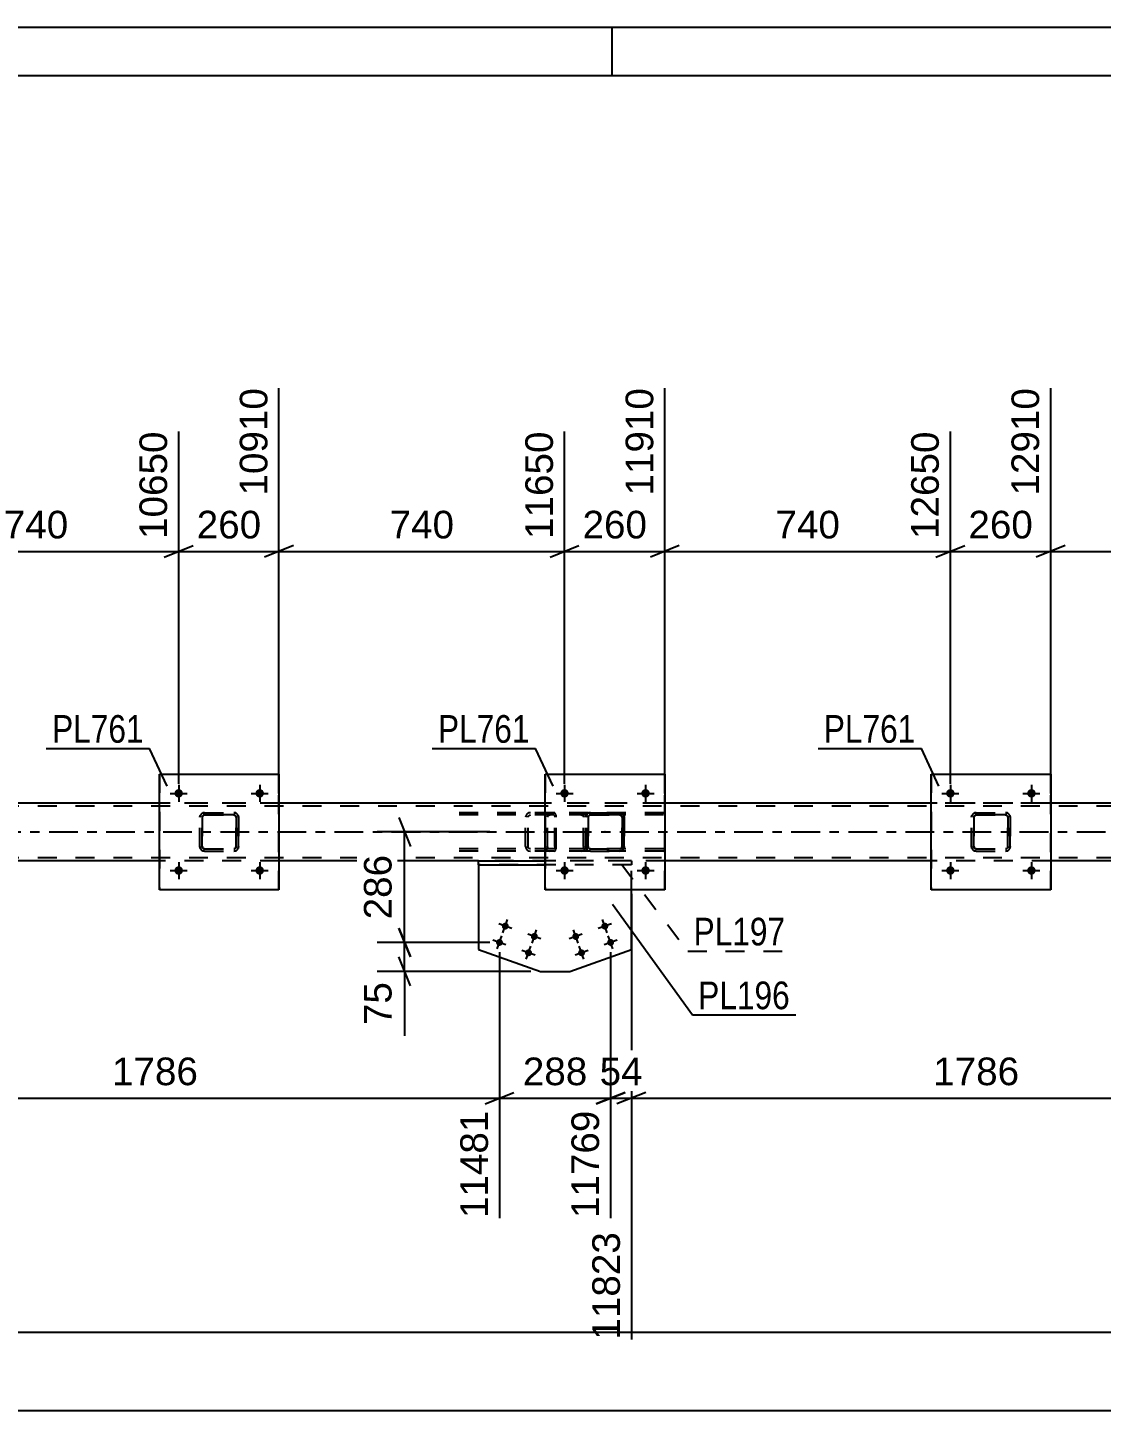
# Model space of a CAD drawing. Header units: millimetres. Extents: x 0 to 1189, y 0 to 841.
# Drawn here: x 498.4 to 609.7, y 697.7 to 841 of the extents above; entities that cross this region are included whole.
import ezdxf

# ---------------------------------------------------------------- set-up
doc = ezdxf.new("R2010")
doc.units = ezdxf.units.MM
doc.linetypes.add('DXK_LINE_DOT2', pattern=[3.9198, 1.9599, -1.9599])
doc.linetypes.add('DXK_LINE_DOT3', pattern=[5.9187, 2.979, -0.9799, 0.9799, -0.9799])
doc.styles.add('Arial', font='ARIAL.TTF', dxfattribs={"height": 0.2})
doc.styles.add('Arial Narrow', font='ARIALN.TTF', dxfattribs={"height": 0.2})

# ---------------------------------------------------------------- blocks, each defined once
blk = doc.blocks.new('Unknown-203773696-1113')
at = {"color": 5, "linetype": 'Continuous'}
for p, q in [((1189, 841), (0, 841)), ((559, 836), (559, 841)), ((1184, 836), (5, 836))]:
    blk.add_line(p, q, dxfattribs=at)
blk = doc.blocks.new('Part-203773696-3676 - 3606')
at = {"color": 2, "linetype": 'Continuous'}
for p, q in [((545.16, 754.22), (545.16, 754.62)), ((545.16, 754.62), (552.07, 754.62)), ((545.16, 754.22), (552.07, 754.22))]:
    blk.add_line(p, q, dxfattribs=at)
at = {"color": 7, "linetype": 'DXK_LINE_DOT2'}
for p, q in [((561.01, 754.62), (552.07, 754.62)), ((561.01, 754.22), (552.07, 754.22)), ((561.01, 754.62), (561.01, 754.22))]:
    blk.add_line(p, q, dxfattribs=at)
blk = doc.blocks.new('Part-203773696-3681 - 3606')
at = {"color": 2, "linetype": 'Continuous'}
for p, q in [((545.16, 754.22), (545.16, 745.45)), ((561.01, 745.45), (561.01, 751.62)), ((545.16, 745.45), (551.57, 743.17)), ((554.61, 743.17), (561.01, 745.45)), ((551.57, 743.17), (554.61, 743.17))]:
    blk.add_line(p, q, dxfattribs=at)
at = {"color": 7, "linetype": 'DXK_LINE_DOT2'}
for p, q in [((561.01, 754.22), (545.16, 754.22)), ((561.01, 751.62), (561.01, 754.22))]:
    blk.add_line(p, q, dxfattribs=at)
blk = doc.blocks.new('Bolt-203773696-3670 - 3606')
at = {"linetype": 'Continuous'}
for points in [[(554.89, 746.67, -1), (555.57, 746.91, -1)], [(557.91, 747.74, -1), (558.59, 747.98, -1)], [(555.5, 744.97, -1), (556.17, 745.22, -1)], [(558.51, 746.04, -1), (559.19, 746.29, -1)]]:
    blk.add_hatch(color=1, dxfattribs=at).paths.add_polyline_path(points)
at = {"color": 1, "linetype": 'Continuous'}
for p, q in [((558.49, 747.18), (558.01, 748.54)), ((555.91, 747.03), (554.55, 746.55)), ((555.47, 746.11), (554.99, 747.47)), ((558.93, 748.1), (557.57, 747.62)), ((559.09, 745.49), (558.61, 746.84)), ((556.08, 744.42), (555.59, 745.77)), ((559.53, 746.41), (558.17, 745.92)), ((556.51, 745.34), (555.16, 744.85))]:
    blk.add_line(p, q, dxfattribs=at)
blk = doc.blocks.new('Bolt-203773696-3671 - 3606')
at = {"linetype": 'Continuous'}
for points in [[(547.59, 747.98, -1), (548.27, 747.74, -1)], [(550.6, 746.91, -1), (551.28, 746.67, -1)], [(546.99, 746.29, -1), (547.66, 746.04, -1)], [(550, 745.22, -1), (550.68, 744.97, -1)]]:
    blk.add_hatch(color=1, dxfattribs=at).paths.add_polyline_path(points)
at = {"color": 1, "linetype": 'Continuous'}
for p, q in [((547.69, 747.18), (548.17, 748.54)), ((547.08, 745.49), (547.57, 746.84)), ((548.61, 747.62), (547.25, 748.1)), ((551.62, 746.55), (550.26, 747.03)), ((550.7, 746.11), (551.18, 747.47)), ((548, 745.92), (546.65, 746.41)), ((550.1, 744.42), (550.58, 745.77)), ((551.02, 744.85), (549.66, 745.34))]:
    blk.add_line(p, q, dxfattribs=at)
blk = doc.blocks.new('Part-203773696-3896 - 3606')
at = {"color": 7, "linetype": 'DXK_LINE_DOT2'}
for p, q in [((556.27, 759.14), (556.3, 759.33)), ((556.31, 759.33), (556.27, 759.14)), ((556.27, 756.1), (556.27, 759.14)), ((556.27, 759.14), (556.27, 759.14)), ((556.27, 756.1), (556.27, 759.14)), ((556.51, 759.14), (556.53, 759.24)), ((556.53, 759.24), (556.51, 759.14)), ((556.51, 756.1), (556.51, 759.14)), ((556.51, 759.14), (556.51, 759.14)), ((556.51, 759.14), (556.51, 756.1)), ((556.53, 759.24), (556.58, 759.31)), ((556.58, 759.31), (556.53, 759.24)), ((556.56, 759.59), (556.75, 759.62)), ((556.75, 759.62), (556.57, 759.59)), ((556.58, 759.31), (556.66, 759.37)), ((556.66, 759.37), (556.58, 759.31)), ((556.66, 759.37), (556.75, 759.38)), ((556.75, 759.38), (556.66, 759.37)), ((556.75, 759.62), (559.79, 759.62)), ((556.75, 759.62), (556.75, 759.62)), ((556.75, 759.62), (559.79, 759.62)), ((556.75, 759.38), (559.79, 759.38)), ((556.75, 759.38), (556.75, 759.38)), ((559.79, 759.38), (556.75, 759.38)), ((559.79, 759.62), (559.79, 759.62)), ((559.79, 759.62), (559.97, 759.59)), ((559.98, 759.59), (559.79, 759.62)), ((559.79, 759.38), (559.79, 759.38)), ((559.79, 759.38), (559.88, 759.37)), ((559.88, 759.37), (559.79, 759.38)), ((559.88, 759.37), (559.88, 759.37)), ((559.88, 759.37), (559.96, 759.31)), ((559.96, 759.31), (559.88, 759.37)), ((559.96, 759.31), (560.01, 759.24)), ((560.01, 759.24), (559.96, 759.31)), ((560.01, 759.24), (560.03, 759.14)), ((560.03, 759.14), (560.01, 759.24)), ((560.03, 756.1), (560.03, 759.14)), ((560.03, 759.14), (560.03, 759.14)), ((560.03, 759.14), (560.03, 756.1)), ((560.23, 759.33), (560.27, 759.14)), ((560.27, 759.14), (560.24, 759.33)), ((560.27, 756.1), (560.27, 759.14)), ((560.27, 759.14), (560.27, 759.14)), ((560.27, 759.14), (560.27, 756.1)), ((556.27, 756.1), (556.27, 756.1)), ((556.3, 755.92), (556.27, 756.1)), ((556.27, 756.1), (556.31, 755.92)), ((556.51, 756.1), (556.51, 756.1)), ((556.53, 756.01), (556.51, 756.1)), ((556.51, 756.1), (556.53, 756.01)), ((556.58, 755.93), (556.53, 756.01)), ((556.53, 756.01), (556.58, 755.93)), ((556.56, 755.66), (556.57, 755.66)), ((556.75, 755.62), (556.56, 755.66)), ((556.57, 755.66), (556.75, 755.62)), ((556.66, 755.88), (556.58, 755.93)), ((556.58, 755.93), (556.66, 755.88)), ((556.75, 755.86), (556.66, 755.88)), ((556.66, 755.88), (556.75, 755.86)), ((556.75, 755.86), (559.79, 755.86)), ((556.75, 755.86), (556.75, 755.86)), ((556.75, 755.86), (559.79, 755.86)), ((556.75, 755.62), (559.79, 755.62)), ((556.75, 755.62), (556.75, 755.62)), ((556.75, 755.62), (559.79, 755.62)), ((559.88, 755.88), (559.79, 755.86)), ((559.79, 755.86), (559.88, 755.88)), ((559.79, 755.86), (559.79, 755.86)), ((559.97, 755.66), (559.79, 755.62)), ((559.79, 755.62), (559.98, 755.66)), ((559.79, 755.62), (559.79, 755.62)), ((559.96, 755.93), (559.88, 755.88)), ((559.88, 755.88), (559.96, 755.93)), ((560.01, 756.01), (559.96, 755.93)), ((559.96, 755.93), (560.01, 756.01)), ((560.03, 756.1), (560.01, 756.01)), ((560.01, 756.01), (560.03, 756.1)), ((560.03, 756.1), (560.03, 756.1)), ((560.27, 756.1), (560.23, 755.92)), ((560.24, 755.92), (560.27, 756.1)), ((560.27, 756.1), (560.27, 756.1))]:
    blk.add_line(p, q, dxfattribs=at)
at = {"color": 7, "linetype": 'DXK_LINE_DOT3'}
blk.add_line((558.28, 757.62), (558.26, 757.63), dxfattribs=at)
at = {"color": 7, "linetype": 'DXK_LINE_DOT2'}
for centre, start, end in [((556.75, 759.14), 112.5, 157.5), ((556.75, 759.14), 112.5, 157.5), ((559.79, 759.14), 22.5, 67.5), ((559.79, 759.14), 22.5, 67.5), ((556.75, 756.1), 202.5, 247.5), ((556.75, 756.1), 202.5, 247.5), ((559.79, 756.1), 292.5, 337.5), ((559.79, 756.1), 292.5, 337.5)]:
    blk.add_arc(centre, 0.48, start, end, dxfattribs=at)
blk = doc.blocks.new('Part-203773696-3751 - 3606')
at = {"color": 7, "linetype": 'DXK_LINE_DOT2'}
for p, q in [((764.05, 760.3), (104.08, 760.3)), ((764.05, 760.62), (112.08, 760.62)), ((524.47, 760.62), (512.07, 760.62)), ((564.47, 760.62), (552.07, 760.62)), ((604.47, 760.62), (592.07, 760.62)), ((764.05, 754.94), (104.08, 754.94)), ((524.47, 754.62), (512.07, 754.62)), ((564.47, 754.62), (545.16, 754.62)), ((604.47, 754.62), (592.07, 754.62))]:
    blk.add_line(p, q, dxfattribs=at)
at = {"color": 2, "linetype": 'Continuous'}
for p, q in [((512.07, 760.62), (484.47, 760.62)), ((552.07, 760.62), (524.47, 760.62)), ((592.07, 760.62), (564.47, 760.62)), ((632.07, 760.62), (604.47, 760.62)), ((512.07, 754.62), (484.47, 754.62)), ((545.16, 754.62), (524.47, 754.62)), ((592.07, 754.62), (564.47, 754.62)), ((630.29, 754.62), (604.47, 754.62))]:
    blk.add_line(p, q, dxfattribs=at)
at = {"color": 7, "linetype": 'DXK_LINE_DOT3'}
blk.add_line((104.08, 757.62), (764.05, 757.62), dxfattribs=at)
blk = doc.blocks.new('Bolt-203773696-3770 - 3606')
at = {"linetype": 'Continuous'}
for points in [[(513.63, 753.62), (513.64, 753.72), (513.67, 753.8), (513.72, 753.88), (513.78, 753.95), (513.85, 754.01), (513.94, 754.04), (514.03, 754.06), (514.12, 754.06), (514.21, 754.04), (514.29, 754.01), (514.37, 753.95), (514.43, 753.88), (514.47, 753.8), (514.5, 753.72), (514.51, 753.62), (514.5, 753.53), (514.47, 753.45), (514.43, 753.37), (514.37, 753.3), (514.29, 753.24), (514.21, 753.21), (514.12, 753.19), (514.03, 753.19), (513.94, 753.21), (513.85, 753.24), (513.78, 753.3), (513.72, 753.37), (513.67, 753.45), (513.64, 753.53)], [(522.03, 753.62), (522.04, 753.72), (522.07, 753.8), (522.12, 753.88), (522.18, 753.95), (522.25, 754.01), (522.34, 754.04), (522.43, 754.06), (522.52, 754.06), (522.61, 754.04), (522.69, 754.01), (522.77, 753.95), (522.83, 753.88), (522.87, 753.8), (522.9, 753.72), (522.91, 753.62), (522.9, 753.53), (522.87, 753.45), (522.83, 753.37), (522.77, 753.3), (522.69, 753.24), (522.61, 753.21), (522.52, 753.19), (522.43, 753.19), (522.34, 753.21), (522.25, 753.24), (522.18, 753.3), (522.12, 753.37), (522.07, 753.45), (522.04, 753.53)]]:
    blk.add_hatch(color=1, dxfattribs=at).paths.add_polyline_path(points)
at = {"color": 1, "linetype": 'Continuous'}
for p, q in [((514.07, 754.5), (514.07, 752.74)), ((522.47, 754.5), (522.47, 752.74)), ((513.19, 753.62), (514.95, 753.62)), ((521.59, 753.62), (523.35, 753.62))]:
    blk.add_line(p, q, dxfattribs=at)
blk = doc.blocks.new('Bolt-203773696-3788 - 3606')
at = {"linetype": 'Continuous'}
for points in [[(593.63, 761.62), (593.64, 761.72), (593.67, 761.8), (593.72, 761.88), (593.78, 761.95), (593.85, 762.01), (593.94, 762.04), (594.03, 762.06), (594.12, 762.06), (594.21, 762.04), (594.29, 762.01), (594.37, 761.95), (594.43, 761.88), (594.47, 761.8), (594.5, 761.72), (594.51, 761.62), (594.5, 761.53), (594.47, 761.45), (594.43, 761.37), (594.37, 761.3), (594.29, 761.24), (594.21, 761.21), (594.12, 761.19), (594.03, 761.19), (593.94, 761.21), (593.85, 761.24), (593.78, 761.3), (593.72, 761.37), (593.67, 761.45), (593.64, 761.53)], [(602.03, 761.62), (602.04, 761.72), (602.07, 761.8), (602.12, 761.88), (602.18, 761.95), (602.25, 762.01), (602.34, 762.04), (602.43, 762.06), (602.52, 762.06), (602.61, 762.04), (602.69, 762.01), (602.77, 761.95), (602.83, 761.88), (602.87, 761.8), (602.9, 761.72), (602.91, 761.62), (602.9, 761.53), (602.87, 761.45), (602.83, 761.37), (602.77, 761.3), (602.69, 761.24), (602.61, 761.21), (602.52, 761.19), (602.43, 761.19), (602.34, 761.21), (602.25, 761.24), (602.18, 761.3), (602.12, 761.37), (602.07, 761.45), (602.04, 761.53)]]:
    blk.add_hatch(color=1, dxfattribs=at).paths.add_polyline_path(points)
at = {"color": 1, "linetype": 'Continuous'}
for p, q in [((593.19, 761.62), (594.95, 761.62)), ((594.07, 762.5), (594.07, 760.74)), ((601.59, 761.62), (603.35, 761.62)), ((602.47, 762.5), (602.47, 760.74))]:
    blk.add_line(p, q, dxfattribs=at)
blk = doc.blocks.new('Bolt-203773696-3789 - 3606')
at = {"linetype": 'Continuous'}
for points in [[(593.63, 753.62), (593.64, 753.72), (593.67, 753.8), (593.72, 753.88), (593.78, 753.95), (593.85, 754.01), (593.94, 754.04), (594.03, 754.06), (594.12, 754.06), (594.21, 754.04), (594.29, 754.01), (594.37, 753.95), (594.43, 753.88), (594.47, 753.8), (594.5, 753.72), (594.51, 753.62), (594.5, 753.53), (594.47, 753.45), (594.43, 753.37), (594.37, 753.3), (594.29, 753.24), (594.21, 753.21), (594.12, 753.19), (594.03, 753.19), (593.94, 753.21), (593.85, 753.24), (593.78, 753.3), (593.72, 753.37), (593.67, 753.45), (593.64, 753.53)], [(602.03, 753.62), (602.04, 753.72), (602.07, 753.8), (602.12, 753.88), (602.18, 753.95), (602.25, 754.01), (602.34, 754.04), (602.43, 754.06), (602.52, 754.06), (602.61, 754.04), (602.69, 754.01), (602.77, 753.95), (602.83, 753.88), (602.87, 753.8), (602.9, 753.72), (602.91, 753.62), (602.9, 753.53), (602.87, 753.45), (602.83, 753.37), (602.77, 753.3), (602.69, 753.24), (602.61, 753.21), (602.52, 753.19), (602.43, 753.19), (602.34, 753.21), (602.25, 753.24), (602.18, 753.3), (602.12, 753.37), (602.07, 753.45), (602.04, 753.53)]]:
    blk.add_hatch(color=1, dxfattribs=at).paths.add_polyline_path(points)
at = {"color": 1, "linetype": 'Continuous'}
for p, q in [((594.07, 754.5), (594.07, 752.74)), ((602.47, 754.5), (602.47, 752.74)), ((593.19, 753.62), (594.95, 753.62)), ((601.59, 753.62), (603.35, 753.62))]:
    blk.add_line(p, q, dxfattribs=at)
blk = doc.blocks.new('Bolt-203773696-3790 - 3606')
at = {"linetype": 'Continuous'}
for points in [[(553.63, 761.62), (553.64, 761.72), (553.67, 761.8), (553.72, 761.88), (553.78, 761.95), (553.85, 762.01), (553.94, 762.04), (554.03, 762.06), (554.12, 762.06), (554.21, 762.04), (554.29, 762.01), (554.37, 761.95), (554.43, 761.88), (554.47, 761.8), (554.5, 761.72), (554.51, 761.62), (554.5, 761.53), (554.47, 761.45), (554.43, 761.37), (554.37, 761.3), (554.29, 761.24), (554.21, 761.21), (554.12, 761.19), (554.03, 761.19), (553.94, 761.21), (553.85, 761.24), (553.78, 761.3), (553.72, 761.37), (553.67, 761.45), (553.64, 761.53)], [(562.03, 761.62), (562.04, 761.72), (562.07, 761.8), (562.12, 761.88), (562.18, 761.95), (562.25, 762.01), (562.34, 762.04), (562.43, 762.06), (562.52, 762.06), (562.61, 762.04), (562.69, 762.01), (562.77, 761.95), (562.83, 761.88), (562.87, 761.8), (562.9, 761.72), (562.91, 761.62), (562.9, 761.53), (562.87, 761.45), (562.83, 761.37), (562.77, 761.3), (562.69, 761.24), (562.61, 761.21), (562.52, 761.19), (562.43, 761.19), (562.34, 761.21), (562.25, 761.24), (562.18, 761.3), (562.12, 761.37), (562.07, 761.45), (562.04, 761.53)]]:
    blk.add_hatch(color=1, dxfattribs=at).paths.add_polyline_path(points)
at = {"color": 1, "linetype": 'Continuous'}
for p, q in [((553.19, 761.62), (554.95, 761.62)), ((554.07, 762.5), (554.07, 760.74)), ((561.59, 761.62), (563.35, 761.62)), ((562.47, 762.5), (562.47, 760.74))]:
    blk.add_line(p, q, dxfattribs=at)
blk = doc.blocks.new('Bolt-203773696-3791 - 3606')
at = {"linetype": 'Continuous'}
for points in [[(553.63, 753.62), (553.64, 753.72), (553.67, 753.8), (553.72, 753.88), (553.78, 753.95), (553.85, 754.01), (553.94, 754.04), (554.03, 754.06), (554.12, 754.06), (554.21, 754.04), (554.29, 754.01), (554.37, 753.95), (554.43, 753.88), (554.47, 753.8), (554.5, 753.72), (554.51, 753.62), (554.5, 753.53), (554.47, 753.45), (554.43, 753.37), (554.37, 753.3), (554.29, 753.24), (554.21, 753.21), (554.12, 753.19), (554.03, 753.19), (553.94, 753.21), (553.85, 753.24), (553.78, 753.3), (553.72, 753.37), (553.67, 753.45), (553.64, 753.53)], [(562.03, 753.62), (562.04, 753.72), (562.07, 753.8), (562.12, 753.88), (562.18, 753.95), (562.25, 754.01), (562.34, 754.04), (562.43, 754.06), (562.52, 754.06), (562.61, 754.04), (562.69, 754.01), (562.77, 753.95), (562.83, 753.88), (562.87, 753.8), (562.9, 753.72), (562.91, 753.62), (562.9, 753.53), (562.87, 753.45), (562.83, 753.37), (562.77, 753.3), (562.69, 753.24), (562.61, 753.21), (562.52, 753.19), (562.43, 753.19), (562.34, 753.21), (562.25, 753.24), (562.18, 753.3), (562.12, 753.37), (562.07, 753.45), (562.04, 753.53)]]:
    blk.add_hatch(color=1, dxfattribs=at).paths.add_polyline_path(points)
at = {"color": 1, "linetype": 'Continuous'}
for p, q in [((554.07, 754.5), (554.07, 752.74)), ((562.47, 754.5), (562.47, 752.74)), ((553.19, 753.62), (554.95, 753.62)), ((561.59, 753.62), (563.35, 753.62))]:
    blk.add_line(p, q, dxfattribs=at)
blk = doc.blocks.new('Bolt-203773696-3792 - 3606')
at = {"linetype": 'Continuous'}
for points in [[(513.63, 761.62), (513.64, 761.72), (513.67, 761.8), (513.72, 761.88), (513.78, 761.95), (513.85, 762.01), (513.94, 762.04), (514.03, 762.06), (514.12, 762.06), (514.21, 762.04), (514.29, 762.01), (514.37, 761.95), (514.43, 761.88), (514.47, 761.8), (514.5, 761.72), (514.51, 761.62), (514.5, 761.53), (514.47, 761.45), (514.43, 761.37), (514.37, 761.3), (514.29, 761.24), (514.21, 761.21), (514.12, 761.19), (514.03, 761.19), (513.94, 761.21), (513.85, 761.24), (513.78, 761.3), (513.72, 761.37), (513.67, 761.45), (513.64, 761.53)], [(522.03, 761.62), (522.04, 761.72), (522.07, 761.8), (522.12, 761.88), (522.18, 761.95), (522.25, 762.01), (522.34, 762.04), (522.43, 762.06), (522.52, 762.06), (522.61, 762.04), (522.69, 762.01), (522.77, 761.95), (522.83, 761.88), (522.87, 761.8), (522.9, 761.72), (522.91, 761.62), (522.9, 761.53), (522.87, 761.45), (522.83, 761.37), (522.77, 761.3), (522.69, 761.24), (522.61, 761.21), (522.52, 761.19), (522.43, 761.19), (522.34, 761.21), (522.25, 761.24), (522.18, 761.3), (522.12, 761.37), (522.07, 761.45), (522.04, 761.53)]]:
    blk.add_hatch(color=1, dxfattribs=at).paths.add_polyline_path(points)
at = {"color": 1, "linetype": 'Continuous'}
for p, q in [((513.19, 761.62), (514.95, 761.62)), ((514.07, 762.5), (514.07, 760.74)), ((521.59, 761.62), (523.35, 761.62)), ((522.47, 762.5), (522.47, 760.74))]:
    blk.add_line(p, q, dxfattribs=at)
blk = doc.blocks.new('Part-203773696-3799 - 3606')
at = {"color": 7, "linetype": 'DXK_LINE_DOT2'}
for p, q in [((552.09, 759.33), (552.05, 759.14)), ((552.05, 756.1), (552.05, 759.14)), ((552.31, 759.14), (552.33, 759.24)), ((552.31, 756.1), (552.31, 759.14)), ((552.33, 759.24), (552.38, 759.31)), ((552.56, 759.62), (552.37, 759.59)), ((552.38, 759.31), (552.46, 759.37)), ((552.46, 759.37), (552.56, 759.38)), ((564.34, 759.62), (552.56, 759.62)), ((564.34, 759.38), (552.56, 759.38)), ((555.99, 759.59), (555.8, 759.62)), ((555.8, 759.38), (555.89, 759.37)), ((555.89, 759.37), (555.98, 759.31)), ((555.98, 759.31), (556.03, 759.24)), ((556.03, 759.24), (556.05, 759.14)), ((556.05, 756.1), (556.05, 759.14)), ((556.31, 759.14), (556.27, 759.33)), ((556.31, 756.1), (556.31, 759.14)), ((552.05, 756.1), (552.09, 755.92)), ((552.33, 756.01), (552.31, 756.1)), ((552.38, 755.93), (552.33, 756.01)), ((552.37, 755.66), (552.56, 755.62)), ((552.46, 755.88), (552.38, 755.93)), ((552.56, 755.86), (552.46, 755.88)), ((564.34, 755.86), (552.56, 755.86)), ((564.34, 755.62), (552.56, 755.62)), ((555.89, 755.88), (555.8, 755.86)), ((555.8, 755.62), (555.99, 755.66)), ((555.98, 755.93), (555.89, 755.88)), ((556.03, 756.01), (555.98, 755.93)), ((556.05, 756.1), (556.03, 756.01)), ((556.27, 755.92), (556.31, 756.1))]:
    blk.add_line(p, q, dxfattribs=at)
for centre, start, end in [((552.54, 759.12), 110.7583, 155.68), ((555.82, 759.12), 24.32, 69.2417), ((552.54, 756.13), 204.32, 249.2417), ((555.82, 756.13), 290.7583, 335.68)]:
    blk.add_arc(centre, 0.496, start, end, dxfattribs=at)
blk = doc.blocks.new('Part-203773696-3809 - 3606')
at = {"color": 2, "linetype": 'Continuous'}
for p, q in [((552.07, 751.62), (552.07, 763.62)), ((552.07, 763.62), (552.07, 763.62)), ((552.07, 763.62), (564.47, 763.62)), ((564.47, 763.62), (564.47, 751.62)), ((552.07, 751.62), (552.07, 751.62)), ((564.47, 751.62), (552.07, 751.62))]:
    blk.add_line(p, q, dxfattribs=at)
at = {"color": 7, "linetype": 'DXK_LINE_DOT2'}
for p, q in [((552.07, 763.62), (552.07, 751.62)), ((552.07, 763.62), (552.07, 763.62)), ((564.47, 751.62), (564.47, 763.62)), ((552.07, 751.62), (552.07, 751.62))]:
    blk.add_line(p, q, dxfattribs=at)
blk = doc.blocks.new('Part-203773696-3810 - 3606')
at = {"color": 7, "linetype": 'DXK_LINE_DOT2'}
for p, q in [((596.27, 759.14), (596.3, 759.33)), ((596.31, 759.33), (596.27, 759.14)), ((596.27, 756.1), (596.27, 759.14)), ((596.27, 759.14), (596.27, 759.14)), ((596.27, 756.1), (596.27, 759.14)), ((596.51, 759.14), (596.53, 759.24)), ((596.53, 759.24), (596.51, 759.14)), ((596.51, 756.1), (596.51, 759.14)), ((596.51, 759.14), (596.51, 759.14)), ((596.51, 759.14), (596.51, 756.1)), ((596.53, 759.24), (596.58, 759.31)), ((596.58, 759.31), (596.53, 759.24)), ((596.56, 759.59), (596.75, 759.62)), ((596.75, 759.62), (596.57, 759.59)), ((596.58, 759.31), (596.66, 759.37)), ((596.66, 759.37), (596.58, 759.31)), ((596.66, 759.37), (596.75, 759.38)), ((596.75, 759.38), (596.66, 759.37)), ((596.75, 759.62), (599.79, 759.62)), ((596.75, 759.62), (596.75, 759.62)), ((596.75, 759.62), (599.79, 759.62)), ((596.75, 759.38), (599.79, 759.38)), ((596.75, 759.38), (596.75, 759.38)), ((599.79, 759.38), (596.75, 759.38)), ((599.79, 759.62), (599.79, 759.62)), ((599.79, 759.62), (599.97, 759.59)), ((599.98, 759.59), (599.79, 759.62)), ((599.79, 759.38), (599.79, 759.38)), ((599.79, 759.38), (599.88, 759.37)), ((599.88, 759.37), (599.79, 759.38)), ((599.88, 759.37), (599.88, 759.37)), ((599.88, 759.37), (599.96, 759.31)), ((599.96, 759.31), (599.88, 759.37)), ((599.96, 759.31), (600.01, 759.24)), ((600.01, 759.24), (599.96, 759.31)), ((600.01, 759.24), (600.03, 759.14)), ((600.03, 759.14), (600.01, 759.24)), ((600.03, 756.1), (600.03, 759.14)), ((600.03, 759.14), (600.03, 759.14)), ((600.03, 759.14), (600.03, 756.1)), ((600.23, 759.33), (600.27, 759.14)), ((600.27, 759.14), (600.24, 759.33)), ((600.27, 756.1), (600.27, 759.14)), ((600.27, 759.14), (600.27, 759.14)), ((600.27, 759.14), (600.27, 756.1)), ((596.27, 756.1), (596.27, 756.1)), ((596.3, 755.92), (596.27, 756.1)), ((596.27, 756.1), (596.31, 755.92)), ((596.51, 756.1), (596.51, 756.1)), ((596.53, 756.01), (596.51, 756.1)), ((596.51, 756.1), (596.53, 756.01)), ((596.58, 755.93), (596.53, 756.01)), ((596.53, 756.01), (596.58, 755.93)), ((596.56, 755.66), (596.57, 755.66)), ((596.75, 755.62), (596.56, 755.66)), ((596.57, 755.66), (596.75, 755.62)), ((596.66, 755.88), (596.58, 755.93)), ((596.58, 755.93), (596.66, 755.88)), ((596.75, 755.86), (596.66, 755.88)), ((596.66, 755.88), (596.75, 755.86)), ((596.75, 755.86), (599.79, 755.86)), ((596.75, 755.86), (596.75, 755.86)), ((596.75, 755.86), (599.79, 755.86)), ((596.75, 755.62), (599.79, 755.62)), ((596.75, 755.62), (596.75, 755.62)), ((596.75, 755.62), (599.79, 755.62)), ((599.88, 755.88), (599.79, 755.86)), ((599.79, 755.86), (599.88, 755.88)), ((599.79, 755.86), (599.79, 755.86)), ((599.97, 755.66), (599.79, 755.62)), ((599.79, 755.62), (599.98, 755.66)), ((599.79, 755.62), (599.79, 755.62)), ((599.96, 755.93), (599.88, 755.88)), ((599.88, 755.88), (599.96, 755.93)), ((600.01, 756.01), (599.96, 755.93)), ((599.96, 755.93), (600.01, 756.01)), ((600.03, 756.1), (600.01, 756.01)), ((600.01, 756.01), (600.03, 756.1)), ((600.03, 756.1), (600.03, 756.1)), ((600.27, 756.1), (600.23, 755.92)), ((600.24, 755.92), (600.27, 756.1)), ((600.27, 756.1), (600.27, 756.1))]:
    blk.add_line(p, q, dxfattribs=at)
at = {"color": 7, "linetype": 'DXK_LINE_DOT3'}
blk.add_line((598.28, 757.62), (598.26, 757.63), dxfattribs=at)
at = {"color": 7, "linetype": 'DXK_LINE_DOT2'}
for centre, start, end in [((596.75, 759.14), 112.5, 157.5), ((596.75, 759.14), 112.5, 157.5), ((599.79, 759.14), 22.5, 67.5), ((599.79, 759.14), 22.5, 67.5), ((596.75, 756.1), 202.5, 247.5), ((596.75, 756.1), 202.5, 247.5), ((599.79, 756.1), 292.5, 337.5), ((599.79, 756.1), 292.5, 337.5)]:
    blk.add_arc(centre, 0.48, start, end, dxfattribs=at)
blk = doc.blocks.new('Part-203773696-3815 - 3606')
at = {"color": 2, "linetype": 'Continuous'}
for p, q in [((592.07, 751.62), (592.07, 763.62)), ((592.07, 763.62), (592.07, 763.62)), ((592.07, 763.62), (604.47, 763.62)), ((604.47, 763.62), (604.47, 751.62)), ((592.07, 751.62), (592.07, 751.62)), ((604.47, 751.62), (592.07, 751.62))]:
    blk.add_line(p, q, dxfattribs=at)
at = {"color": 7, "linetype": 'DXK_LINE_DOT2'}
for p, q in [((592.07, 763.62), (592.07, 751.62)), ((592.07, 763.62), (592.07, 763.62)), ((604.47, 751.62), (604.47, 763.62)), ((592.07, 751.62), (592.07, 751.62))]:
    blk.add_line(p, q, dxfattribs=at)
blk = doc.blocks.new('Part-203773696-3890 - 3606')
at = {"color": 7, "linetype": 'DXK_LINE_DOT2'}
for p, q in [((516.27, 759.14), (516.3, 759.33)), ((516.31, 759.33), (516.27, 759.14)), ((516.27, 756.1), (516.27, 759.14)), ((516.27, 759.14), (516.27, 759.14)), ((516.27, 756.1), (516.27, 759.14)), ((516.51, 759.14), (516.53, 759.24)), ((516.53, 759.24), (516.51, 759.14)), ((516.51, 756.1), (516.51, 759.14)), ((516.51, 759.14), (516.51, 759.14)), ((516.51, 759.14), (516.51, 756.1)), ((516.53, 759.24), (516.58, 759.31)), ((516.58, 759.31), (516.53, 759.24)), ((516.56, 759.59), (516.75, 759.62)), ((516.75, 759.62), (516.57, 759.59)), ((516.58, 759.31), (516.66, 759.37)), ((516.66, 759.37), (516.58, 759.31)), ((516.66, 759.37), (516.75, 759.38)), ((516.75, 759.38), (516.66, 759.37)), ((516.75, 759.62), (519.79, 759.62)), ((516.75, 759.62), (516.75, 759.62)), ((516.75, 759.62), (519.79, 759.62)), ((516.75, 759.38), (519.79, 759.38)), ((516.75, 759.38), (516.75, 759.38)), ((519.79, 759.38), (516.75, 759.38)), ((519.79, 759.62), (519.79, 759.62)), ((519.79, 759.62), (519.97, 759.59)), ((519.98, 759.59), (519.79, 759.62)), ((519.79, 759.38), (519.79, 759.38)), ((519.79, 759.38), (519.88, 759.37)), ((519.88, 759.37), (519.79, 759.38)), ((519.88, 759.37), (519.88, 759.37)), ((519.88, 759.37), (519.96, 759.31)), ((519.96, 759.31), (519.88, 759.37)), ((519.96, 759.31), (520.01, 759.24)), ((520.01, 759.24), (519.96, 759.31)), ((520.01, 759.24), (520.03, 759.14)), ((520.03, 759.14), (520.01, 759.24)), ((520.03, 756.1), (520.03, 759.14)), ((520.03, 759.14), (520.03, 759.14)), ((520.03, 759.14), (520.03, 756.1)), ((520.23, 759.33), (520.27, 759.14)), ((520.27, 759.14), (520.24, 759.33)), ((520.27, 756.1), (520.27, 759.14)), ((520.27, 759.14), (520.27, 759.14)), ((520.27, 759.14), (520.27, 756.1)), ((516.27, 756.1), (516.27, 756.1)), ((516.3, 755.92), (516.27, 756.1)), ((516.27, 756.1), (516.31, 755.92)), ((516.51, 756.1), (516.51, 756.1)), ((516.53, 756.01), (516.51, 756.1)), ((516.51, 756.1), (516.53, 756.01)), ((516.58, 755.93), (516.53, 756.01)), ((516.53, 756.01), (516.58, 755.93)), ((516.56, 755.66), (516.57, 755.66)), ((516.75, 755.62), (516.56, 755.66)), ((516.57, 755.66), (516.75, 755.62)), ((516.66, 755.88), (516.58, 755.93)), ((516.58, 755.93), (516.66, 755.88)), ((516.75, 755.86), (516.66, 755.88)), ((516.66, 755.88), (516.75, 755.86)), ((516.75, 755.86), (519.79, 755.86)), ((516.75, 755.86), (516.75, 755.86)), ((516.75, 755.86), (519.79, 755.86)), ((516.75, 755.62), (519.79, 755.62)), ((516.75, 755.62), (516.75, 755.62)), ((516.75, 755.62), (519.79, 755.62)), ((519.88, 755.88), (519.79, 755.86)), ((519.79, 755.86), (519.88, 755.88)), ((519.79, 755.86), (519.79, 755.86)), ((519.97, 755.66), (519.79, 755.62)), ((519.79, 755.62), (519.98, 755.66)), ((519.79, 755.62), (519.79, 755.62)), ((519.96, 755.93), (519.88, 755.88)), ((519.88, 755.88), (519.96, 755.93)), ((520.01, 756.01), (519.96, 755.93)), ((519.96, 755.93), (520.01, 756.01)), ((520.03, 756.1), (520.01, 756.01)), ((520.01, 756.01), (520.03, 756.1)), ((520.03, 756.1), (520.03, 756.1)), ((520.27, 756.1), (520.23, 755.92)), ((520.24, 755.92), (520.27, 756.1)), ((520.27, 756.1), (520.27, 756.1))]:
    blk.add_line(p, q, dxfattribs=at)
at = {"color": 7, "linetype": 'DXK_LINE_DOT3'}
blk.add_line((518.28, 757.62), (518.26, 757.63), dxfattribs=at)
at = {"color": 7, "linetype": 'DXK_LINE_DOT2'}
for centre, start, end in [((516.75, 759.14), 112.5, 157.5), ((516.75, 759.14), 112.5, 157.5), ((519.79, 759.14), 22.5, 67.5), ((519.79, 759.14), 22.5, 67.5), ((516.75, 756.1), 202.5, 247.5), ((516.75, 756.1), 202.5, 247.5), ((519.79, 756.1), 292.5, 337.5), ((519.79, 756.1), 292.5, 337.5)]:
    blk.add_arc(centre, 0.48, start, end, dxfattribs=at)
blk = doc.blocks.new('Part-203773696-3895 - 3606')
at = {"color": 2, "linetype": 'Continuous'}
for p, q in [((512.07, 751.62), (512.07, 763.62)), ((512.07, 763.62), (512.07, 763.62)), ((512.07, 763.62), (524.47, 763.62)), ((524.47, 763.62), (524.47, 751.62)), ((512.07, 751.62), (512.07, 751.62)), ((524.47, 751.62), (512.07, 751.62))]:
    blk.add_line(p, q, dxfattribs=at)
at = {"color": 7, "linetype": 'DXK_LINE_DOT2'}
for p, q in [((512.07, 763.62), (512.07, 751.62)), ((512.07, 763.62), (512.07, 763.62)), ((524.47, 751.62), (524.47, 763.62)), ((512.07, 751.62), (512.07, 751.62))]:
    blk.add_line(p, q, dxfattribs=at)
blk = doc.blocks.new('Part-203773696-3977 - 3606')
at = {"color": 7, "linetype": 'DXK_LINE_DOT2'}
for p, q in [((552.95, 759.62), (543.1, 759.62)), ((552.95, 759.38), (543.1, 759.38)), ((550.08, 759.33), (550.04, 759.14)), ((550.04, 756.1), (550.04, 759.14)), ((550.29, 759.14), (550.31, 759.24)), ((550.29, 756.1), (550.29, 759.14)), ((550.31, 759.24), (550.36, 759.31)), ((550.54, 759.62), (550.35, 759.59)), ((550.36, 759.31), (550.45, 759.37)), ((550.45, 759.37), (550.54, 759.38)), ((552.05, 759.38), (552.05, 759.62)), ((553.05, 759.59), (552.95, 759.62)), ((552.95, 759.38), (553, 759.37)), ((553, 759.37), (553.04, 759.31)), ((553.04, 759.31), (553.07, 759.24)), ((553.14, 759.48), (553.05, 759.59)), ((553.07, 759.24), (553.08, 759.14)), ((553.08, 756.1), (553.08, 759.14)), ((553.2, 759.33), (553.14, 759.48)), ((553.22, 759.14), (553.2, 759.33)), ((553.22, 756.1), (553.22, 759.14)), ((552.95, 755.86), (543.1, 755.86)), ((552.95, 755.62), (543.1, 755.62)), ((550.04, 756.1), (550.08, 755.92)), ((550.31, 756.01), (550.29, 756.1)), ((550.36, 755.93), (550.31, 756.01)), ((550.35, 755.66), (550.54, 755.62)), ((550.45, 755.88), (550.36, 755.93)), ((550.54, 755.86), (550.45, 755.88)), ((552.05, 755.62), (552.05, 755.86)), ((553, 755.88), (552.95, 755.86)), ((552.95, 755.62), (553.05, 755.66)), ((553.04, 755.93), (553, 755.88)), ((553.07, 756.01), (553.04, 755.93)), ((553.05, 755.66), (553.14, 755.77)), ((553.08, 756.1), (553.07, 756.01)), ((553.14, 755.77), (553.2, 755.92)), ((553.2, 755.92), (553.22, 756.1))]:
    blk.add_line(p, q, dxfattribs=at)
for centre, start, end in [((550.53, 759.13), 111.1513, 156.1049), ((550.53, 756.12), 203.8951, 248.8487)]:
    blk.add_arc(centre, 0.492, start, end, dxfattribs=at)
blk = doc.blocks.new('StraightDimension-203773696-20610 - 3606')
at = {"color": 7, "linetype": 'Continuous'}
for p, q in [((524.47, 761.62), (524.47, 803.62)), ((514.07, 762.62), (514.07, 799.12)), ((512.57, 786.1), (515.57, 787.3)), ((525.97, 787.3), (522.97, 786.1)), ((514.07, 786.7), (524.47, 786.7))]:
    blk.add_line(p, q, dxfattribs=at)
at = {"color": 0}
blk.add_wipeout([(523.21, 787.45), (523.21, 791.65), (515.34, 791.65), (515.34, 787.45)], dxfattribs=at)
at = {"color": 3, "style": 'Arial'}
blk.add_text('260', height=2.865, dxfattribs=at).set_placement((515.94, 788.05))
at = {"color": 0, "linetype": 'Continuous'}
blk.add_wipeout([(523.87, 804.22), (519.67, 804.22), (519.67, 791.9), (523.87, 791.9)], dxfattribs=at)
at = {"color": 3, "linetype": 'Continuous', "style": 'Arial'}
blk.add_text('10910', height=2.865, rotation=90.0002, dxfattribs=at).set_placement((523.27, 792.5))
blk = doc.blocks.new('StraightDimension-203773696-4059 - 3606')
at = {"color": 7, "linetype": 'Continuous'}
for p, q in [((561.01, 751.19), (561.01, 705)), ((632.46, 745.16), (632.46, 717.6)), ((562.51, 730.62), (559.51, 729.42)), ((561.01, 730.02), (632.46, 730.02)), ((630.96, 729.42), (633.96, 730.62))]:
    blk.add_line(p, q, dxfattribs=at)
at = {"color": 0}
blk.add_wipeout([(601.78, 730.77), (601.78, 734.97), (591.69, 734.97), (591.69, 730.77)], dxfattribs=at)
at = {"color": 3, "style": 'Arial'}
blk.add_text('1786', height=2.865, dxfattribs=at).set_placement((592.29, 731.37))
at = {"color": 0, "linetype": 'Continuous'}
blk.add_wipeout([(631.86, 729.32), (627.66, 729.32), (627.66, 717), (631.86, 717)], dxfattribs=at)
at = {"color": 3, "linetype": 'Continuous', "style": 'Arial'}
blk.add_text('13609', height=2.865, rotation=90.0002, dxfattribs=at).set_placement((631.26, 717.6))
blk = doc.blocks.new('StraightDimension-203773696-20611 - 3606')
at = {"color": 7, "linetype": 'Continuous'}
for p, q in [((484.47, 761.62), (484.47, 801.39)), ((514.07, 762.62), (514.07, 799.12)), ((485.97, 787.3), (482.97, 786.1)), ((512.57, 786.1), (515.57, 787.3)), ((484.47, 786.7), (514.07, 786.7))]:
    blk.add_line(p, q, dxfattribs=at)
at = {"color": 0}
blk.add_wipeout([(503.21, 787.45), (503.21, 791.65), (495.34, 791.65), (495.34, 787.45)], dxfattribs=at)
at = {"color": 3, "style": 'Arial'}
blk.add_text('740', height=2.865, dxfattribs=at).set_placement((495.94, 788.05))
at = {"color": 0, "linetype": 'Continuous'}
blk.add_wipeout([(513.47, 799.72), (509.27, 799.72), (509.27, 787.4), (513.47, 787.4)], dxfattribs=at)
at = {"color": 3, "linetype": 'Continuous', "style": 'Arial'}
blk.add_text('10650', height=2.865, rotation=90.0002, dxfattribs=at).set_placement((512.87, 788))
blk = doc.blocks.new('StraightDimension-203773696-20609 - 3606')
at = {"color": 7, "linetype": 'Continuous'}
for p, q in [((524.47, 761.62), (524.47, 803.62)), ((554.07, 762.62), (554.07, 799.12)), ((525.97, 787.3), (522.97, 786.1)), ((552.57, 786.1), (555.57, 787.3)), ((524.47, 786.7), (554.07, 786.7))]:
    blk.add_line(p, q, dxfattribs=at)
at = {"color": 0}
blk.add_wipeout([(543.21, 787.45), (543.21, 791.65), (535.34, 791.65), (535.34, 787.45)], dxfattribs=at)
at = {"color": 3, "style": 'Arial'}
blk.add_text('740', height=2.865, dxfattribs=at).set_placement((535.94, 788.05))
at = {"color": 0, "linetype": 'Continuous'}
blk.add_wipeout([(553.47, 799.72), (549.27, 799.72), (549.27, 787.4), (553.47, 787.4)], dxfattribs=at)
at = {"color": 3, "linetype": 'Continuous', "style": 'Arial'}
blk.add_text('11650', height=2.865, rotation=90.0002, dxfattribs=at).set_placement((552.87, 788))
blk = doc.blocks.new('StraightDimension-203773696-21355 - 3606')
at = {"color": 7, "linetype": 'Continuous'}
for p, q in [((536.89, 747.66), (538.09, 744.66)), ((546.33, 746.16), (534.64, 746.16)), ((537.49, 743.17), (537.49, 746.16)), ((538.09, 741.67), (536.89, 744.67)), ((550.57, 743.17), (534.64, 743.17)), ((537.49, 743.17), (537.49, 736.48)), ((537.49, 743.17), (537.49, 736.48))]:
    blk.add_line(p, q, dxfattribs=at)
at = {"color": 0}
blk.add_wipeout([(536.74, 742.65), (532.54, 742.65), (532.54, 737), (536.74, 737)], dxfattribs=at)
at = {"color": 3, "style": 'Arial'}
blk.add_text('75', height=2.865, rotation=90.0002, dxfattribs=at).set_placement((536.14, 737.6))
blk = doc.blocks.new('StraightDimension-203773696-4086 - 3606')
at = {"color": 7, "linetype": 'Continuous'}
for p, q in [((561.01, 751.19), (561.01, 705)), ((558.85, 745.16), (558.85, 717.6)), ((557.35, 729.42), (560.35, 730.62)), ((558.85, 730.02), (561.01, 730.02)), ((562.51, 730.62), (559.51, 729.42))]:
    blk.add_line(p, q, dxfattribs=at)
at = {"color": 0}
blk.add_wipeout([(562.76, 730.77), (562.76, 734.97), (557.11, 734.97), (557.11, 730.77)], dxfattribs=at)
at = {"color": 0, "linetype": 'Continuous'}
blk.add_wipeout([(560.41, 716.72), (556.21, 716.72), (556.21, 704.4), (560.41, 704.4)], dxfattribs=at)
at = {"color": 3, "style": 'Arial'}
blk.add_text('54', height=2.865, dxfattribs=at).set_placement((557.71, 731.37))
at = {"color": 3, "linetype": 'Continuous', "style": 'Arial'}
blk.add_text('11823', height=2.865, rotation=90.0002, dxfattribs=at).set_placement((559.81, 705))
blk = doc.blocks.new('StraightDimension-203773696-4104 - 3606')
at = {"color": 7, "linetype": 'Continuous'}
for p, q in [((475.88, 751.8), (475.88, 709.63)), ((547.33, 745.16), (547.33, 717.6)), ((477.38, 730.62), (474.38, 729.42)), ((475.88, 730.02), (547.33, 730.02)), ((545.83, 729.42), (548.83, 730.62))]:
    blk.add_line(p, q, dxfattribs=at)
at = {"color": 0}
blk.add_wipeout([(516.65, 730.77), (516.65, 734.97), (506.56, 734.97), (506.56, 730.77)], dxfattribs=at)
at = {"color": 3, "style": 'Arial'}
blk.add_text('1786', height=2.865, dxfattribs=at).set_placement((507.16, 731.37))
at = {"color": 0, "linetype": 'Continuous'}
blk.add_wipeout([(546.73, 729.32), (542.53, 729.32), (542.53, 717), (546.73, 717)], dxfattribs=at)
at = {"color": 3, "linetype": 'Continuous', "style": 'Arial'}
blk.add_text('11481', height=2.865, rotation=90.0002, dxfattribs=at).set_placement((546.13, 717.6))
blk = doc.blocks.new('StraightDimension-203773696-4122 - 3606')
at = {"color": 7, "linetype": 'Continuous'}
for p, q in [((547.33, 745.16), (547.33, 717.6)), ((558.85, 745.16), (558.85, 717.6)), ((545.83, 729.42), (548.83, 730.62)), ((547.33, 730.02), (558.85, 730.02)), ((560.35, 730.62), (557.35, 729.42))]:
    blk.add_line(p, q, dxfattribs=at)
at = {"color": 0}
blk.add_wipeout([(557.02, 730.77), (557.02, 734.97), (549.15, 734.97), (549.15, 730.77)], dxfattribs=at)
at = {"color": 0, "linetype": 'Continuous'}
blk.add_wipeout([(558.25, 729.32), (554.05, 729.32), (554.05, 717), (558.25, 717)], dxfattribs=at)
at = {"color": 3, "style": 'Arial'}
blk.add_text('288', height=2.865, dxfattribs=at).set_placement((549.75, 731.37))
at = {"color": 3, "linetype": 'Continuous', "style": 'Arial'}
blk.add_text('11769', height=2.865, rotation=90.0002, dxfattribs=at).set_placement((557.65, 717.6))
blk = doc.blocks.new('StraightDimension-203773696-4426 - 3606')
at = {"color": 7, "linetype": 'Continuous'}
blk.add_line((91.18, 705.75), (764.85, 705.75), dxfattribs=at)
blk = doc.blocks.new('StraightDimension-203773696-5061 - 3606')
at = {"color": 7, "linetype": 'Continuous'}
blk.add_line((91.98, 697.66), (764.05, 697.66), dxfattribs=at)
blk = doc.blocks.new('StraightDimension-203773696-20605 - 3606')
at = {"color": 7, "linetype": 'Continuous'}
for p, q in [((604.47, 761.62), (604.47, 803.62)), ((634.07, 762.62), (634.07, 799.12)), ((605.97, 787.3), (602.97, 786.1)), ((632.57, 786.1), (635.57, 787.3)), ((604.47, 786.7), (634.07, 786.7))]:
    blk.add_line(p, q, dxfattribs=at)
at = {"color": 0}
blk.add_wipeout([(623.21, 787.45), (623.21, 791.65), (615.34, 791.65), (615.34, 787.45)], dxfattribs=at)
at = {"color": 3, "style": 'Arial'}
blk.add_text('740', height=2.865, dxfattribs=at).set_placement((615.94, 788.05))
at = {"color": 0, "linetype": 'Continuous'}
blk.add_wipeout([(633.47, 799.72), (629.27, 799.72), (629.27, 787.4), (633.47, 787.4)], dxfattribs=at)
at = {"color": 3, "linetype": 'Continuous', "style": 'Arial'}
blk.add_text('13650', height=2.865, rotation=90.0002, dxfattribs=at).set_placement((632.87, 788))
blk = doc.blocks.new('StraightDimension-203773696-20606 - 3606')
at = {"color": 7, "linetype": 'Continuous'}
for p, q in [((604.47, 761.62), (604.47, 803.62)), ((594.07, 762.62), (594.07, 799.12)), ((592.57, 786.1), (595.57, 787.3)), ((605.97, 787.3), (602.97, 786.1)), ((594.07, 786.7), (604.47, 786.7))]:
    blk.add_line(p, q, dxfattribs=at)
at = {"color": 0}
blk.add_wipeout([(603.21, 787.45), (603.21, 791.65), (595.34, 791.65), (595.34, 787.45)], dxfattribs=at)
at = {"color": 3, "style": 'Arial'}
blk.add_text('260', height=2.865, dxfattribs=at).set_placement((595.94, 788.05))
at = {"color": 0, "linetype": 'Continuous'}
blk.add_wipeout([(603.87, 804.22), (599.67, 804.22), (599.67, 791.9), (603.87, 791.9)], dxfattribs=at)
at = {"color": 3, "linetype": 'Continuous', "style": 'Arial'}
blk.add_text('12910', height=2.865, rotation=90.0002, dxfattribs=at).set_placement((603.27, 792.5))
blk = doc.blocks.new('StraightDimension-203773696-20607 - 3606')
at = {"color": 7, "linetype": 'Continuous'}
for p, q in [((564.47, 761.62), (564.47, 803.62)), ((594.07, 762.62), (594.07, 799.12)), ((565.97, 787.3), (562.97, 786.1)), ((592.57, 786.1), (595.57, 787.3)), ((564.47, 786.7), (594.07, 786.7))]:
    blk.add_line(p, q, dxfattribs=at)
at = {"color": 0}
blk.add_wipeout([(583.21, 787.45), (583.21, 791.65), (575.34, 791.65), (575.34, 787.45)], dxfattribs=at)
at = {"color": 3, "style": 'Arial'}
blk.add_text('740', height=2.865, dxfattribs=at).set_placement((575.94, 788.05))
at = {"color": 0, "linetype": 'Continuous'}
blk.add_wipeout([(593.47, 799.72), (589.27, 799.72), (589.27, 787.4), (593.47, 787.4)], dxfattribs=at)
at = {"color": 3, "linetype": 'Continuous', "style": 'Arial'}
blk.add_text('12650', height=2.865, rotation=90.0002, dxfattribs=at).set_placement((592.87, 788))
blk = doc.blocks.new('StraightDimension-203773696-20608 - 3606')
at = {"color": 7, "linetype": 'Continuous'}
for p, q in [((564.47, 761.62), (564.47, 803.62)), ((554.07, 762.62), (554.07, 799.12)), ((552.57, 786.1), (555.57, 787.3)), ((565.97, 787.3), (562.97, 786.1)), ((554.07, 786.7), (564.47, 786.7))]:
    blk.add_line(p, q, dxfattribs=at)
at = {"color": 0}
blk.add_wipeout([(563.21, 787.45), (563.21, 791.65), (555.34, 791.65), (555.34, 787.45)], dxfattribs=at)
at = {"color": 3, "style": 'Arial'}
blk.add_text('260', height=2.865, dxfattribs=at).set_placement((555.94, 788.05))
at = {"color": 0, "linetype": 'Continuous'}
blk.add_wipeout([(563.87, 804.22), (559.67, 804.22), (559.67, 791.9), (563.87, 791.9)], dxfattribs=at)
at = {"color": 3, "linetype": 'Continuous', "style": 'Arial'}
blk.add_text('11910', height=2.865, rotation=90.0002, dxfattribs=at).set_placement((563.27, 792.5))
blk = doc.blocks.new('StraightDimension-203773696-21354 - 3606')
at = {"color": 7, "linetype": 'Continuous'}
for p, q in [((536.89, 759.12), (538.09, 756.12)), ((546.33, 757.62), (534.64, 757.62)), ((537.49, 746.16), (537.49, 757.62)), ((538.09, 744.66), (536.89, 747.66)), ((546.33, 746.16), (534.64, 746.16))]:
    blk.add_line(p, q, dxfattribs=at)
at = {"color": 0}
blk.add_wipeout([(536.74, 755.83), (532.54, 755.83), (532.54, 747.96), (536.74, 747.96)], dxfattribs=at)
at = {"color": 3, "style": 'Arial'}
blk.add_text('286', height=2.865, rotation=90.0002, dxfattribs=at).set_placement((536.14, 748.56))
blk = doc.blocks.new('Mark-203773696-3672 - 3606')
at = {"color": 0}
blk.add_wipeout([(576.95, 745.86), (576.95, 748.86), (567.45, 748.86), (567.45, 745.86)], dxfattribs=at)
blk.add_wipeout([(576.95, 745.86), (576.95, 748.86), (567.45, 748.86), (567.45, 745.86)], dxfattribs=at)
at = {"color": 30, "linetype": 'DXK_LINE_DOT2'}
for p, q in [((559.98, 754.27), (566.85, 745.26)), ((566.85, 745.26), (577.55, 745.26))]:
    blk.add_line(p, q, dxfattribs=at)
at = {"color": 3, "style": 'Arial Narrow'}
blk.add_text('PL197', height=2.863, dxfattribs=at).set_placement((567.45, 745.86))
blk = doc.blocks.new('Mark-203773696-3677 - 3606')
at = {"color": 0}
blk.add_wipeout([(577.44, 739.25), (577.44, 742.25), (567.93, 742.25), (567.93, 739.25)], dxfattribs=at)
blk.add_wipeout([(577.44, 739.25), (577.44, 742.25), (567.93, 742.25), (567.93, 739.25)], dxfattribs=at)
at = {"color": 30, "linetype": 'Continuous'}
for p, q in [((559.04, 750.14), (567.33, 738.65)), ((567.33, 738.65), (578.04, 738.65))]:
    blk.add_line(p, q, dxfattribs=at)
at = {"color": 3, "style": 'Arial Narrow'}
blk.add_text('PL196', height=2.863, dxfattribs=at).set_placement((567.93, 739.25))
blk = doc.blocks.new('Mark-203773696-3805 - 3606')
at = {"color": 0}
blk.add_wipeout([(550.46, 766.87), (550.46, 769.87), (540.95, 769.87), (540.95, 766.87)], dxfattribs=at)
blk.add_wipeout([(550.46, 766.87), (550.46, 769.87), (540.95, 769.87), (540.95, 766.87)], dxfattribs=at)
at = {"color": 30, "linetype": 'Continuous'}
for p in [(540.35, 766.27), (552.88, 762.37)]:
    blk.add_line(p, (551.06, 766.27), dxfattribs=at)
at = {"color": 3, "style": 'Arial Narrow'}
blk.add_text('PL761', height=2.863, dxfattribs=at).set_placement((540.95, 766.87))
blk = doc.blocks.new('Mark-203773696-3811 - 3606')
at = {"color": 0}
blk.add_wipeout([(590.46, 766.87), (590.46, 769.87), (580.95, 769.87), (580.95, 766.87)], dxfattribs=at)
blk.add_wipeout([(590.46, 766.87), (590.46, 769.87), (580.95, 769.87), (580.95, 766.87)], dxfattribs=at)
at = {"color": 30, "linetype": 'Continuous'}
for p in [(580.35, 766.27), (592.88, 762.37)]:
    blk.add_line(p, (591.06, 766.27), dxfattribs=at)
at = {"color": 3, "style": 'Arial Narrow'}
blk.add_text('PL761', height=2.863, dxfattribs=at).set_placement((580.95, 766.87))
blk = doc.blocks.new('Mark-203773696-3891 - 3606')
at = {"color": 0}
blk.add_wipeout([(510.46, 766.87), (510.46, 769.87), (500.95, 769.87), (500.95, 766.87)], dxfattribs=at)
blk.add_wipeout([(510.46, 766.87), (510.46, 769.87), (500.95, 769.87), (500.95, 766.87)], dxfattribs=at)
at = {"color": 30, "linetype": 'Continuous'}
for p in [(500.35, 766.27), (512.88, 762.37)]:
    blk.add_line(p, (511.06, 766.27), dxfattribs=at)
at = {"color": 3, "style": 'Arial Narrow'}
blk.add_text('PL761', height=2.863, dxfattribs=at).set_placement((500.95, 766.87))

msp = doc.modelspace()

# ---------------------------------------------------------------- block references
for name in ['Unknown-203773696-1113', 'Part-203773696-3895 - 3606', 'Part-203773696-3809 - 3606', 'Part-203773696-3815 - 3606', 'Bolt-203773696-3792 - 3606', 'Bolt-203773696-3790 - 3606', 'Bolt-203773696-3788 - 3606', 'Part-203773696-3751 - 3606', 'Part-203773696-3890 - 3606', 'Part-203773696-3977 - 3606', 'Part-203773696-3799 - 3606', 'Part-203773696-3896 - 3606', 'Part-203773696-3810 - 3606', 'Bolt-203773696-3770 - 3606', 'Part-203773696-3676 - 3606', 'Part-203773696-3681 - 3606', 'Bolt-203773696-3791 - 3606', 'Bolt-203773696-3789 - 3606', 'Bolt-203773696-3671 - 3606', 'Bolt-203773696-3670 - 3606']:
    msp.add_blockref(name, (0, 0))

# ---------------------------------------------------------------- next in the draw order: block references
for name in ['StraightDimension-203773696-20610 - 3606', 'StraightDimension-203773696-20605 - 3606', 'StraightDimension-203773696-4059 - 3606', 'StraightDimension-203773696-21355 - 3606']:
    msp.add_blockref(name, (0, 0))

# ---------------------------------------------------------------- next in the draw order: block references
for name in ['StraightDimension-203773696-20606 - 3606', 'StraightDimension-203773696-20609 - 3606', 'StraightDimension-203773696-20611 - 3606', 'StraightDimension-203773696-4104 - 3606', 'StraightDimension-203773696-4086 - 3606']:
    msp.add_blockref(name, (0, 0))

# ---------------------------------------------------------------- next in the draw order: block references
for name in ['StraightDimension-203773696-20607 - 3606', 'Mark-203773696-3891 - 3606', 'StraightDimension-203773696-4122 - 3606']:
    msp.add_blockref(name, (0, 0))

# ---------------------------------------------------------------- next in the draw order: block references
for name in ['StraightDimension-203773696-20608 - 3606', 'Mark-203773696-3811 - 3606', 'StraightDimension-203773696-4426 - 3606']:
    msp.add_blockref(name, (0, 0))

# ---------------------------------------------------------------- next in the draw order: block references
for name in ['Mark-203773696-3805 - 3606', 'StraightDimension-203773696-5061 - 3606']:
    msp.add_blockref(name, (0, 0))

# ---------------------------------------------------------------- next in the draw order: block references
for name in ['StraightDimension-203773696-21354 - 3606', 'Mark-203773696-3672 - 3606']:
    msp.add_blockref(name, (0, 0))

# ---------------------------------------------------------------- next in the draw order: block references
msp.add_blockref('Mark-203773696-3677 - 3606', (0, 0))

doc.saveas('drawing.dxf')
